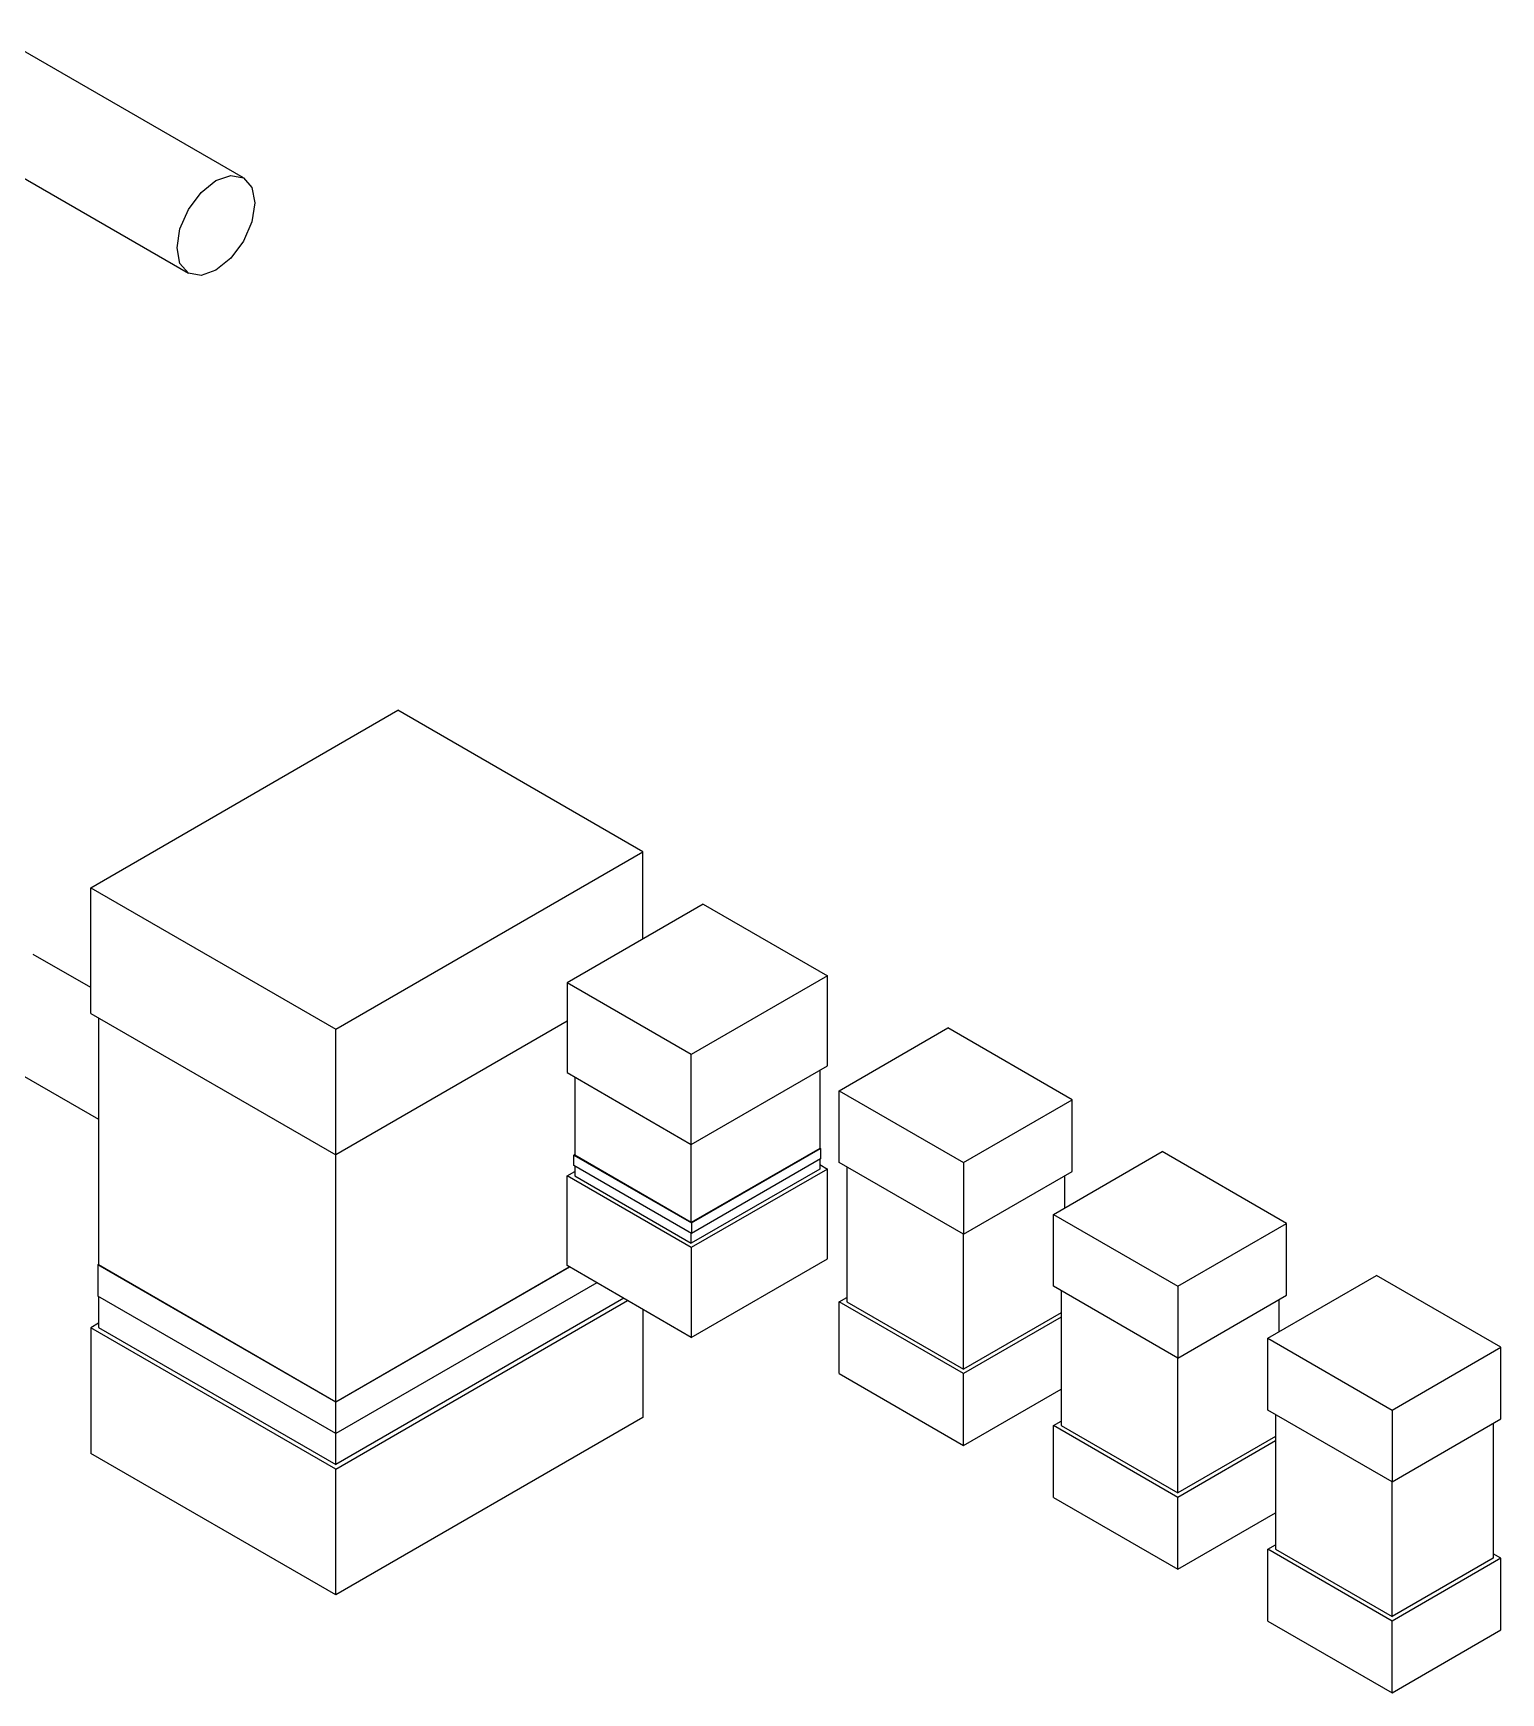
# Model space of a CAD drawing. Header units: millimetres. Extents: x 461 to 1302, y 117 to 711.
# Drawn here: x 950.95 to 964.51, y 305.74 to 321.07 of the extents above; entities that cross this region are included whole.
import ezdxf

# ---------------------------------------------------------------- set-up
doc = ezdxf.new("R2010")
doc.units = ezdxf.units.MM
doc.layers.get('0').update_dxf_attribs({"lineweight": 50})

msp = doc.modelspace()

# ---------------------------------------------------------------- linework, layer by layer
at = {"color": 7, "linetype": 'Continuous', "lineweight": 25}
for p, q in [((952.895, 319.737), (950.581, 321.073)), ((950.594, 319.892), (952.387, 318.857)), ((951.485, 313.178), (954.323, 314.817)), ((956.586, 313.511), (954.323, 314.817)), ((953.748, 311.872), (956.586, 313.511)), ((956.586, 312.704), (956.586, 313.511)), ((951.485, 312.017), (951.485, 313.178)), ((951.485, 313.178), (953.748, 311.872)), ((957.143, 313.026), (955.886, 312.3)), ((957.143, 313.026), (958.292, 312.363)), ((951.485, 312.255), (950.953, 312.562)), ((958.292, 312.363), (957.034, 311.637)), ((958.292, 311.533), (958.292, 312.363)), ((955.886, 312.3), (955.886, 311.47)), ((957.034, 311.637), (955.886, 312.3)), ((951.485, 312.017), (953.748, 310.711)), ((951.557, 311.975), (951.557, 309.696)), ((955.886, 311.945), (953.748, 310.711)), ((953.748, 310.711), (953.748, 311.872)), ((958.401, 311.302), (959.406, 311.883)), ((960.554, 311.22), (959.406, 311.883)), ((957.034, 310.807), (957.034, 311.637)), ((950.75, 311.506), (951.557, 311.04)), ((955.886, 311.47), (957.034, 310.807)), ((955.957, 311.429), (955.957, 310.708)), ((957.034, 310.807), (958.292, 311.533)), ((958.221, 311.492), (958.221, 310.77)), ((958.401, 310.639), (958.401, 311.302)), ((958.401, 311.302), (959.549, 310.639)), ((959.549, 310.639), (960.554, 311.22)), ((960.554, 310.557), (960.554, 311.22)), ((957.034, 310.085), (957.034, 310.807)), ((953.749, 308.43), (953.749, 310.712)), ((955.957, 310.712), (955.95, 310.708)), ((955.95, 310.612), (955.95, 310.708)), ((955.95, 310.708), (957.036, 310.081)), ((955.95, 310.708), (955.957, 310.708)), ((957.034, 310.085), (955.957, 310.708)), ((958.221, 310.77), (957.034, 310.085)), ((957.036, 310.081), (958.228, 310.77)), ((958.228, 310.673), (957.036, 309.985)), ((958.228, 310.77), (958.221, 310.774)), ((958.221, 310.77), (958.228, 310.77)), ((958.221, 310.669), (958.221, 310.579)), ((958.228, 310.77), (958.228, 310.673)), ((959.549, 309.976), (958.401, 310.639)), ((959.549, 310.639), (959.549, 309.976)), ((960.38, 310.159), (961.386, 310.74)), ((962.534, 310.077), (961.386, 310.74)), ((955.886, 310.516), (955.957, 310.557)), ((957.034, 309.854), (955.886, 310.516)), ((955.886, 309.687), (955.886, 310.516)), ((957.036, 309.985), (955.95, 310.612)), ((955.957, 310.608), (955.957, 310.516)), ((955.957, 310.516), (957.034, 309.894)), ((958.292, 310.579), (957.034, 309.854)), ((958.221, 310.579), (957.034, 309.894)), ((958.221, 310.62), (958.292, 310.579)), ((958.292, 309.75), (958.292, 310.579)), ((958.471, 310.598), (958.471, 309.352)), ((959.549, 309.976), (960.554, 310.557)), ((960.484, 310.516), (960.484, 310.219)), ((957.036, 310.081), (957.036, 309.985)), ((960.38, 309.496), (960.38, 310.159)), ((960.38, 310.159), (961.529, 309.496)), ((961.529, 309.496), (962.534, 310.077)), ((962.534, 309.414), (962.534, 310.077)), ((957.034, 309.894), (957.034, 309.986)), ((959.549, 308.73), (959.549, 309.976)), ((957.034, 309.854), (957.034, 309.024)), ((957.034, 309.024), (958.292, 309.75)), ((951.557, 309.699), (951.55, 309.695)), ((951.55, 309.695), (951.557, 309.696)), ((953.748, 308.426), (951.55, 309.695)), ((951.55, 309.695), (951.55, 309.404)), ((951.557, 309.696), (953.749, 308.43)), ((955.909, 309.674), (953.748, 308.426)), ((953.749, 308.43), (955.906, 309.675)), ((957.034, 309.024), (955.886, 309.687)), ((962.36, 309.016), (963.366, 309.597)), ((964.514, 308.934), (963.366, 309.597)), ((956.161, 309.528), (953.748, 308.135)), ((961.529, 308.833), (960.38, 309.496)), ((960.451, 309.455), (960.451, 308.209)), ((961.529, 309.496), (961.529, 308.833)), ((961.529, 308.833), (962.534, 309.414)), ((953.748, 308.135), (951.55, 309.404)), ((951.557, 309.4), (951.557, 309.114)), ((953.748, 307.807), (956.445, 309.364)), ((956.41, 309.385), (953.749, 307.849)), ((956.586, 309.283), (956.586, 308.285)), ((958.401, 309.352), (958.471, 309.393)), ((959.549, 308.689), (958.401, 309.352)), ((958.401, 308.689), (958.401, 309.352)), ((958.471, 309.352), (959.549, 308.73)), ((962.464, 309.373), (962.464, 309.076)), ((951.557, 309.155), (951.485, 309.113)), ((951.485, 309.113), (951.485, 307.952)), ((953.748, 307.807), (951.485, 309.113)), ((951.557, 309.114), (953.749, 307.849)), ((960.451, 309.251), (959.549, 308.73)), ((960.451, 309.21), (959.549, 308.689)), ((962.36, 308.353), (962.36, 309.016)), ((962.36, 309.016), (963.509, 308.353)), ((961.529, 307.587), (961.529, 308.833)), ((963.509, 308.353), (964.514, 308.934)), ((964.514, 308.271), (964.514, 308.934)), ((958.401, 308.689), (959.549, 308.026)), ((959.549, 308.026), (959.549, 308.689)), ((959.549, 308.026), (960.451, 308.547)), ((953.748, 308.135), (953.748, 308.426)), ((963.509, 307.69), (962.36, 308.353)), ((963.509, 308.353), (963.509, 307.69)), ((956.586, 308.285), (953.748, 306.646)), ((960.38, 308.209), (960.451, 308.25)), ((961.529, 307.546), (960.38, 308.209)), ((960.38, 307.546), (960.38, 308.209)), ((960.451, 308.209), (961.529, 307.587)), ((962.431, 308.312), (962.431, 307.066)), ((963.509, 307.69), (964.514, 308.271)), ((964.444, 308.23), (964.444, 306.984)), ((953.749, 307.849), (953.749, 308.136)), ((962.431, 308.108), (961.529, 307.587)), ((962.431, 308.067), (961.529, 307.546)), ((953.748, 306.646), (951.485, 307.952)), ((953.748, 306.646), (953.748, 307.807)), ((963.509, 306.444), (963.509, 307.69)), ((960.38, 307.546), (961.529, 306.883)), ((961.529, 306.883), (961.529, 307.546)), ((961.529, 306.883), (962.431, 307.404)), ((962.36, 307.066), (962.431, 307.107)), ((963.509, 306.403), (962.36, 307.066)), ((962.36, 306.403), (962.36, 307.066)), ((962.431, 307.066), (963.509, 306.444)), ((964.444, 306.984), (963.509, 306.444)), ((964.514, 306.984), (963.509, 306.403)), ((964.514, 306.984), (964.444, 307.025)), ((964.514, 306.321), (964.514, 306.984)), ((962.36, 306.403), (963.509, 305.74)), ((963.509, 305.74), (963.509, 306.403)), ((963.509, 305.74), (964.514, 306.321))]:
    msp.add_line(p, q, dxfattribs=at)
at = {"color": 7, "linetype": 'Continuous', "lineweight": 25, "flags": 128}
msp.add_lwpolyline([(952.282, 319.089), (952.309, 319.264), (952.387, 319.443), (952.504, 319.601), (952.641, 319.712), (952.779, 319.759), (952.895, 319.737), (952.973, 319.647), (953, 319.504), (952.973, 319.33), (952.895, 319.15), (952.779, 318.993), (952.641, 318.882), (952.504, 318.834), (952.387, 318.857), (952.309, 318.946), (952.282, 319.089)], dxfattribs=at)

doc.saveas('drawing.dxf')
